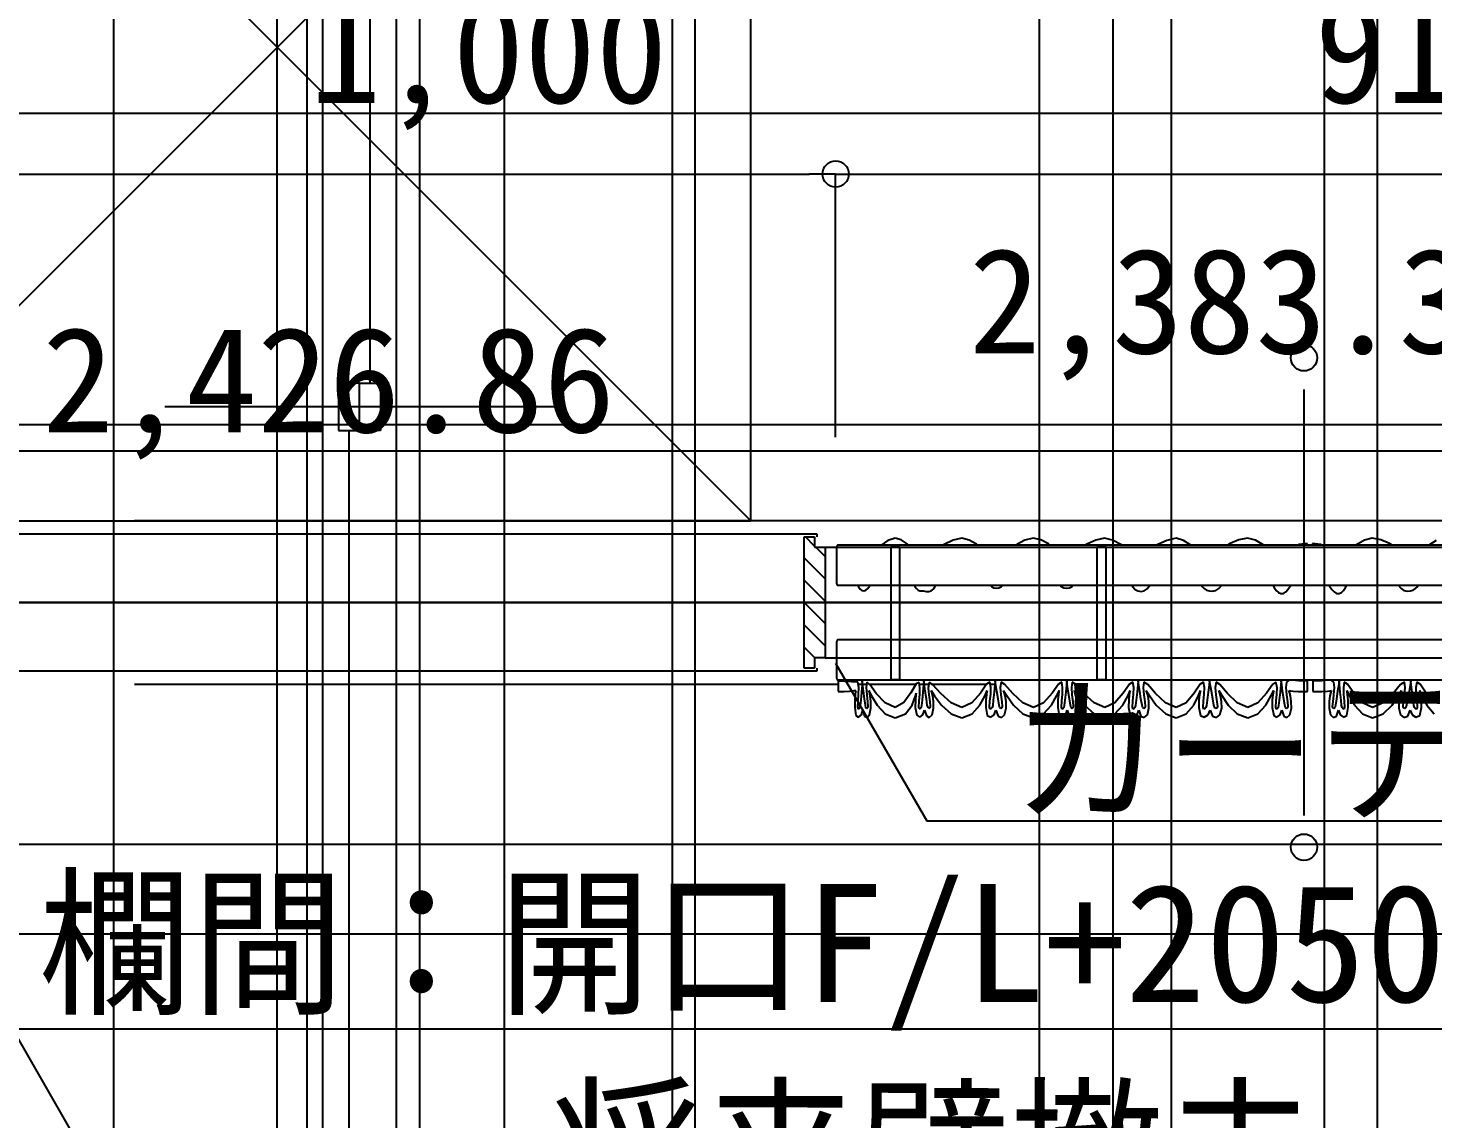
# Model space of a CAD drawing. Header units: metres. Extents: x 10861 to 26950, y 7268 to 22901.
# Drawn here: x 17132 to 18467, y 15064 to 16101 of the extents above; entities that cross this region are included whole.
import ezdxf

# ---------------------------------------------------------------- set-up
doc = ezdxf.new("R2010")
doc.units = ezdxf.units.M

msp = doc.modelspace()

# ---------------------------------------------------------------- linework, layer by layer
at = {"layer": 'GLID'}
for p, q in [((17369.1, 10010), (17369.1, 22205)), ((17369.1, 10010), (17369.1, 22205)), ((17369.1, 10010), (17369.1, 22205)), ((17504.7, 9325), (17504.7, 22205)), ((17504.7, 9325), (17504.7, 22205)), ((17504.7, 9325), (17504.7, 22205)), ((17744.7, 9325), (17744.7, 22205)), ((17744.7, 9325), (17744.7, 22205)), ((17744.7, 9325), (17744.7, 22205)), ((17766.3, 10010), (17766.3, 22205)), ((17766.3, 10010), (17766.3, 22205)), ((17766.3, 10010), (17766.3, 22205)), ((18093.3, 9325), (18093.3, 22205)), ((18093.3, 9325), (18093.3, 22205)), ((18093.3, 9325), (18093.3, 22205)), ((18163.4, 10010), (18163.4, 22205)), ((18163.4, 10010), (18163.4, 22205)), ((18163.4, 10010), (18163.4, 22205)), ((18218.8, 9325), (18218.8, 22205)), ((18218.8, 9325), (18218.8, 22205)), ((18218.8, 9325), (18218.8, 22205)), ((18364.3, 10010), (18364.3, 22205)), ((18364.3, 10010), (18364.3, 22205)), ((18364.3, 10010), (18364.3, 22205)), ((18414.7, 9325), (18414.7, 22205)), ((18414.7, 9325), (18414.7, 22205)), ((18414.7, 9325), (18414.7, 22205)), ((13514.7, 16020), (24358.1, 16020)), ((13514.7, 16020), (24358.1, 16020)), ((13514.7, 16020), (24358.1, 16020)), ((13514.7, 15699), (24358.1, 15699)), ((13514.7, 15699), (24358.1, 15699)), ((13514.7, 15699), (24358.1, 15699)), ((13514.7, 15555), (24358.1, 15555)), ((13514.7, 15555), (24358.1, 15555)), ((13514.7, 15555), (24358.1, 15555)), ((13953.4, 15325.5), (24358.1, 15325.5)), ((13953.4, 15325.5), (24358.1, 15325.5)), ((13953.4, 15325.5), (24358.1, 15325.5)), ((13801.7, 15240.1), (24358.1, 15240.1)), ((13801.7, 15240.1), (24358.1, 15240.1)), ((13801.7, 15240.1), (24358.1, 15240.1))]:
    msp.add_line(p, q, dxfattribs=at)
at = {"layer": 'WALL_NORMAL_1F'}
for p, q in [((17882.2, 15620), (16899.7, 15620)), ((17882.2, 15617.5), (17882.2, 15620)), ((17869.7, 15502.5), (17869.7, 15607.5)), ((16899.7, 15490), (17882.2, 15490)), ((17882.2, 15490), (17882.2, 15492.5))]:
    msp.add_line(p, q, dxfattribs=at)
at = {"layer": 'カタログ部品(室内装飾)_1F'}
for p, q in [((17900.7, 15608.3), (17900.6, 15607.6)), ((17900.6, 15607.6), (17900.6, 15573.1)), ((17900.8, 15608.8), (17900.7, 15608.3)), ((17901.1, 15609.2), (17900.8, 15608.8)), ((17901.5, 15609.4), (17901.1, 15609.2)), ((18797.2, 15609.4), (17901.5, 15609.4)), ((17949.4, 15613.8), (17943, 15609.4)), ((17956.1, 15616), (17949.4, 15613.8)), ((17952.2, 15607.7), (17952.1, 15607.5)), ((17952.1, 15607.5), (17952.1, 15607.2)), ((17952.1, 15607.2), (17952.1, 15483)), ((17952.4, 15607.9), (17952.2, 15607.7)), ((17952.5, 15608), (17952.4, 15607.9)), ((17960.1, 15608), (17952.5, 15608)), ((17961.9, 15614.5), (17956.1, 15616)), ((17960.4, 15608), (17960.1, 15608)), ((17960.5, 15607.9), (17960.4, 15608)), ((17960.7, 15607.7), (17960.5, 15607.9)), ((17960.8, 15607.4), (17960.7, 15607.7)), ((17960.8, 15607), (17960.8, 15607.4)), ((17960.8, 15483), (17960.8, 15607)), ((17967.7, 15610.8), (17961.9, 15614.5)), ((17969.3, 15609.4), (17967.7, 15610.8)), ((18002.8, 15610.2), (18001.6, 15609.4)), ((18011.2, 15614.2), (18002.8, 15610.2)), ((18019.5, 15616), (18011.2, 15614.2)), ((18026.5, 15614.3), (18019.5, 15616)), ((18033.6, 15610.3), (18026.5, 15614.3)), ((18034.7, 15609.4), (18033.6, 15610.3)), ((18071.7, 15610), (18070.9, 15609.4)), ((18079.4, 15614.1), (18071.7, 15610)), ((18087.4, 15616), (18079.4, 15614.1)), ((18094.5, 15614.4), (18087.4, 15616)), ((18101.8, 15610.6), (18094.5, 15614.4)), ((18103.4, 15609.4), (18101.8, 15610.6)), ((18138.4, 15610.4), (18136.7, 15609.4)), ((18146.9, 15614.2), (18138.4, 15610.4)), ((18155.2, 15616), (18146.9, 15614.2)), ((18148, 15607.5), (18147.9, 15607.2)), ((18147.9, 15607.2), (18147.9, 15483)), ((18148.1, 15607.7), (18148, 15607.5)), ((18148.2, 15607.9), (18148.1, 15607.7)), ((18148.4, 15608), (18148.2, 15607.9)), ((18156.2, 15608), (18148.4, 15608)), ((18162.8, 15614.1), (18155.2, 15616)), ((18156.4, 15607.9), (18156.2, 15608)), ((18156.5, 15607.7), (18156.4, 15607.9)), ((18156.6, 15607.5), (18156.5, 15607.7)), ((18156.6, 15607.2), (18156.6, 15607.5)), ((18156.6, 15483), (18156.6, 15607.2)), ((18171.2, 15609.7), (18162.8, 15614.1)), ((18171.7, 15609.4), (18171.2, 15609.7)), ((18205.3, 15609.7), (18204.8, 15609.4)), ((18214.5, 15614), (18205.3, 15609.7)), ((18223.1, 15616), (18214.5, 15614)), ((18230.2, 15614), (18223.1, 15616)), ((18237.3, 15609.4), (18230.2, 15614)), ((18274.6, 15610.9), (18272.1, 15609.4)), ((18282.8, 15614.4), (18274.6, 15610.9)), ((18291, 15616), (18282.8, 15614.4)), ((18298.5, 15614.1), (18291, 15616)), ((18306.6, 15609.4), (18298.5, 15614.1)), ((18340.1, 15610.2), (18338.5, 15609.4)), ((18347.7, 15611), (18340.1, 15610.2)), ((18347.7, 15609.4), (18347.7, 15611)), ((18352.9, 15611), (18352.9, 15609.4)), ((18360.5, 15610.2), (18352.9, 15611)), ((18362.1, 15609.4), (18360.5, 15610.2)), ((18402.1, 15614.1), (18394, 15609.4)), ((18409.6, 15616), (18402.1, 15614.1)), ((18417.8, 15614.4), (18409.6, 15616)), ((18426, 15610.9), (18417.8, 15614.4)), ((18428.5, 15609.4), (18426, 15610.9)), ((18470.4, 15614), (18463.3, 15609.4)), ((17900.6, 15573.1), (17900.7, 15572.4)), ((17900.7, 15572.4), (17900.8, 15571.9)), ((17900.8, 15571.9), (17901.1, 15571.5)), ((17901.1, 15571.5), (17901.5, 15571.4)), ((17901.5, 15571.4), (18797.2, 15571.4)), ((17920.7, 15571.4), (17921.4, 15569.8)), ((17921.4, 15569.8), (17923, 15567.7)), ((17923, 15567.7), (17924.7, 15566.4)), ((17924.7, 15566.4), (17926.6, 15566)), ((17926.6, 15566), (17928.5, 15566.6)), ((17928.5, 15566.6), (17930.2, 15568.3)), ((17930.2, 15568.3), (17931.7, 15570.6)), ((17931.7, 15570.6), (17932.2, 15571.4)), ((17974.5, 15571.4), (17975, 15570.2)), ((17975, 15570.2), (17976.4, 15568.2)), ((17976.4, 15568.2), (17978.1, 15566.8)), ((17978.1, 15566.8), (17979.7, 15566.2)), ((17979.7, 15566.2), (17983.2, 15566)), ((17983.2, 15566), (17985.7, 15565.6)), ((17985.7, 15565.6), (17988.1, 15565.4)), ((17988.1, 15565.4), (17990.6, 15566)), ((17990.6, 15566), (17993, 15568)), ((17993, 15568), (17994.9, 15571.4)), ((18046.6, 15571.4), (18048, 15570)), ((18048, 15570), (18049.9, 15569)), ((18049.9, 15569), (18052.2, 15568.5)), ((18052.2, 15568.5), (18054.7, 15568.8)), ((18054.7, 15568.8), (18057.1, 15569.9)), ((18057.1, 15569.9), (18058.7, 15571.4)), ((18113.1, 15571.4), (18114.1, 15570.3)), ((18114.1, 15570.3), (18116.4, 15569)), ((18116.4, 15569), (18118.9, 15568.5)), ((18118.9, 15568.5), (18121.8, 15568.8)), ((18121.8, 15568.8), (18124.5, 15570.2)), ((18124.5, 15570.2), (18125.6, 15571.4)), ((18181, 15571.4), (18182, 15569.9)), ((18182, 15569.9), (18184.2, 15567.5)), ((18184.2, 15567.5), (18186.8, 15566)), ((18186.8, 15566), (18189.9, 15565.4)), ((18189.9, 15565.4), (18192.8, 15566)), ((18192.8, 15566), (18195.6, 15567.9)), ((18195.6, 15567.9), (18198.2, 15571.4)), ((18247, 15571.4), (18247.8, 15570.3)), ((18247.8, 15570.3), (18250, 15568.2)), ((18250, 15568.2), (18252.2, 15566.8)), ((18252.2, 15566.8), (18254.7, 15566)), ((18254.7, 15566), (18257.9, 15565.7)), ((18257.9, 15565.7), (18260.9, 15566.4)), ((18260.9, 15566.4), (18263.8, 15568.3)), ((18263.8, 15568.3), (18266.5, 15571.4)), ((18315.2, 15571.4), (18316.5, 15569.2)), ((18316.5, 15569.2), (18318.4, 15566.5)), ((18318.4, 15566.5), (18320.4, 15564.5)), ((18320.4, 15564.5), (18322.6, 15563.5)), ((18325.1, 15563.7), (18327.4, 15565.1)), ((18327.4, 15565.1), (18329.5, 15567.4)), ((18329.5, 15567.4), (18331.6, 15570.5)), ((18331.6, 15570.5), (18332.1, 15571.4)), ((18368.6, 15571.4), (18369, 15570.5)), ((18369, 15570.5), (18371.1, 15567.4)), ((18371.1, 15567.4), (18373.3, 15565.1)), ((18373.3, 15565.1), (18375.5, 15563.7)), ((18378, 15563.5), (18380.3, 15564.5)), ((18380.3, 15564.5), (18382.2, 15566.5)), ((18382.2, 15566.5), (18384.1, 15569.2)), ((18384.1, 15569.2), (18385.4, 15571.4)), ((18434.1, 15571.4), (18436.9, 15568.3)), ((18436.9, 15568.3), (18439.7, 15566.4)), ((18439.7, 15566.4), (18442.7, 15565.7)), ((18442.7, 15565.7), (18445.9, 15566)), ((18445.9, 15566), (18448.4, 15566.8)), ((18448.4, 15566.8), (18450.6, 15568.2)), ((18450.6, 15568.2), (18452.8, 15570.3)), ((18452.8, 15570.3), (18453.6, 15571.4)), ((18322.6, 15563.5), (18325.1, 15563.7)), ((18375.5, 15563.7), (18378, 15563.5)), ((17900.7, 15518.3), (17900.6, 15517.6)), ((17900.6, 15517.6), (17900.6, 15483.1)), ((17900.8, 15518.8), (17900.7, 15518.3)), ((17901.1, 15519.2), (17900.8, 15518.8)), ((17901.5, 15519.4), (17901.1, 15519.2)), ((18797.2, 15519.4), (17901.5, 15519.4)), ((17900.6, 15483.1), (17900.7, 15482.4)), ((17900.7, 15482.4), (17900.8, 15481.9)), ((17900.8, 15481.9), (17901.1, 15481.5)), ((17901.1, 15481.5), (17901.5, 15481.4)), ((17901.5, 15481.4), (18797.2, 15481.4)), ((17902.1, 15480.4), (17902.1, 15470.4)), ((17908.5, 15480), (17902.1, 15480.4)), ((17920.9, 15479.2), (17908.5, 15480)), ((17913, 15470.9), (17917.1, 15471.3)), ((17917.1, 15471.3), (17919, 15471.5)), ((17919, 15471.5), (17918.7, 15470.3)), ((17921.7, 15474.1), (17920.9, 15479.2)), ((17921.5, 15467.8), (17921.7, 15474.1)), ((17924.8, 15476.8), (17924.2, 15469.8)), ((17925, 15480.3), (17924.8, 15476.8)), ((17926.2, 15470.9), (17925, 15480.3)), ((17929.3, 15479.3), (17928.7, 15474.1)), ((17928.7, 15474.1), (17929.2, 15467.2)), ((17932.3, 15477), (17929.3, 15479.3)), ((17931.2, 15471.4), (17933.6, 15466.4)), ((17931.7, 15469.8), (17931.2, 15471.4)), ((17938.3, 15468.7), (17932.3, 15477)), ((17952.1, 15483), (17952.1, 15482.6)), ((17952.1, 15482.6), (17952.2, 15482.3)), ((17952.2, 15482.3), (17952.4, 15482.1)), ((17952.4, 15482.1), (17952.5, 15482)), ((17952.5, 15482), (17960.4, 15482)), ((17960.4, 15482), (17960.5, 15482.1)), ((17960.5, 15482.1), (17960.7, 15482.3)), ((17960.7, 15482.3), (17960.8, 15482.6)), ((17960.8, 15482.6), (17960.8, 15483)), ((17976.1, 15477.8), (17971.1, 15469.3)), ((17978.9, 15479.1), (17976.1, 15477.8)), ((17979.8, 15474), (17978.9, 15479.1)), ((17979.6, 15467.8), (17979.8, 15474)), ((17983.6, 15480.2), (17982.6, 15469.8)), ((17984.9, 15470.8), (17983.6, 15480.2)), ((17988.4, 15479.1), (17987.7, 15474)), ((17987.7, 15474), (17988.2, 15467.2)), ((17992.1, 15476.9), (17988.4, 15479.1)), ((17991, 15469.8), (17990.5, 15471.4)), ((17990.5, 15471.4), (17993.7, 15466.4)), ((17999.6, 15468.6), (17992.1, 15476.9)), ((18043.1, 15477.3), (18037.2, 15468.9)), ((18041.7, 15466.5), (18043.8, 15471.5)), ((18046.2, 15479.2), (18043.1, 15477.3)), ((18043.8, 15471.5), (18043.5, 15470.3)), ((18047.2, 15474.1), (18046.2, 15479.2)), ((18047, 15467.8), (18047.2, 15474.1)), ((18051.1, 15476.8), (18050.3, 15469.8)), ((18051.4, 15480.3), (18051.1, 15476.8)), ((18052.9, 15470.9), (18051.4, 15480.3)), ((18056.9, 15479.3), (18056.1, 15474.1)), ((18056.1, 15474.1), (18056.7, 15467.2)), ((18060.5, 15477), (18056.9, 15479.3)), ((18059.8, 15469.8), (18059.2, 15471.4)), ((18059.2, 15471.4), (18062.2, 15466.5)), ((18067.9, 15468.7), (18060.5, 15477)), ((18111.4, 15477.3), (18105.4, 15468.9)), ((18110, 15466.5), (18112.3, 15471.5)), ((18114.5, 15479.2), (18111.4, 15477.3)), ((18112.3, 15471.5), (18111.9, 15470.3)), ((18115.4, 15474.1), (18114.5, 15479.2)), ((18115.2, 15467.8), (18115.4, 15474.1)), ((18119, 15476.8), (18118.3, 15469.8)), ((18119.3, 15480.3), (18119, 15476.8)), ((18119.8, 15477.2), (18119.3, 15480.3)), ((18120.7, 15470.9), (18119.8, 15477.2)), ((18124.4, 15479.3), (18123.7, 15474.1)), ((18123.7, 15474.1), (18124.2, 15467.2)), ((18128, 15477), (18124.4, 15479.3)), ((18127.1, 15469.8), (18126.6, 15471.4)), ((18126.6, 15471.4), (18129.7, 15466.5)), ((18135.5, 15468.7), (18128, 15477)), ((18147.9, 15483), (18148, 15482.6)), ((18148, 15482.6), (18148.1, 15482.3)), ((18148.1, 15482.3), (18148.2, 15482.1)), ((18148.2, 15482.1), (18148.4, 15482)), ((18148.4, 15482), (18156.2, 15482)), ((18156.2, 15482), (18156.4, 15482.1)), ((18156.4, 15482.1), (18156.5, 15482.3)), ((18156.5, 15482.3), (18156.6, 15482.6)), ((18156.6, 15482.6), (18156.6, 15483)), ((18178.9, 15477.3), (18173, 15468.9)), ((18177.5, 15466.5), (18179.6, 15471.5)), ((18182, 15479.2), (18178.9, 15477.3)), ((18179.6, 15471.5), (18179.3, 15470.3)), ((18183, 15474.1), (18182, 15479.2)), ((18182.7, 15467.8), (18183, 15474.1)), ((18186.8, 15476.8), (18186.1, 15469.8)), ((18187.2, 15480.3), (18186.8, 15476.8)), ((18188.7, 15470.9), (18187.2, 15480.3)), ((18192.6, 15479.3), (18191.8, 15474.1)), ((18191.8, 15474.1), (18192.4, 15467.2)), ((18196.2, 15477), (18192.6, 15479.3)), ((18195.5, 15469.8), (18194.9, 15471.4)), ((18194.9, 15471.4), (18197.9, 15466.5)), ((18203.6, 15468.7), (18196.2, 15477)), ((18246.1, 15477.3), (18240.5, 15468.9)), ((18244.5, 15466.5), (18246.5, 15471.5)), ((18249.2, 15479.2), (18246.1, 15477.3)), ((18246.5, 15471.5), (18246.1, 15470.3)), ((18250.3, 15474.1), (18249.2, 15479.2)), ((18250, 15467.8), (18250.3, 15474.1)), ((18254.6, 15476.8), (18253.8, 15469.8)), ((18255, 15480.3), (18254.6, 15476.8)), ((18256.7, 15470.9), (18255, 15480.3)), ((18261.1, 15479.3), (18260.2, 15474.1)), ((18260.2, 15474.1), (18260.9, 15467.2)), ((18264.7, 15477), (18261.1, 15479.3)), ((18263.7, 15471.4), (18266.6, 15466.5)), ((18264.3, 15469.8), (18263.7, 15471.4)), ((18271.9, 15468.7), (18264.7, 15477)), ((18315.1, 15477.3), (18309, 15468.9)), ((18313.6, 15466.5), (18315.9, 15471.5)), ((18318.1, 15479.2), (18315.1, 15477.3)), ((18315.9, 15471.5), (18315.6, 15470.3)), ((18319.1, 15474.1), (18318.1, 15479.2)), ((18318.8, 15467.8), (18319.1, 15474.1)), ((18322.7, 15476.8), (18322, 15469.8)), ((18323, 15480.3), (18322.7, 15476.8)), ((18323.5, 15477.2), (18323, 15480.3)), ((18324.4, 15470.9), (18323.5, 15477.2)), ((18328.1, 15479.3), (18327.4, 15474.1)), ((18327.4, 15474.1), (18328, 15467.2)), ((18330, 15481), (18328.1, 15479.3)), ((18333.6, 15481.2), (18330, 15481)), ((18330.9, 15469.8), (18330.3, 15471.4)), ((18330.3, 15471.4), (18331.5, 15471.2)), ((18331.5, 15471.2), (18334.3, 15470.8)), ((18339.5, 15480.7), (18333.6, 15481.2)), ((18348, 15480.4), (18339.5, 15480.7)), ((18348, 15470.4), (18348, 15480.4)), ((18361.7, 15480.7), (18353.2, 15480.4)), ((18353.2, 15480.4), (18353.2, 15470.4)), ((18367.5, 15481.2), (18361.7, 15480.7)), ((18366.9, 15470.8), (18369.7, 15471.2)), ((18371.1, 15481), (18367.5, 15481.2)), ((18369.7, 15471.2), (18370.8, 15471.4)), ((18370.8, 15471.4), (18370.3, 15469.8)), ((18373, 15479.3), (18371.1, 15481)), ((18373.8, 15474.1), (18373, 15479.3)), ((18373.2, 15467.2), (18373.8, 15474.1)), ((18377.7, 15477.2), (18376.7, 15470.9)), ((18378.1, 15480.3), (18377.7, 15477.2)), ((18378.5, 15476.8), (18378.1, 15480.3)), ((18379.2, 15469.8), (18378.5, 15476.8)), ((18383, 15479.2), (18382.1, 15474.1)), ((18382.1, 15474.1), (18382.3, 15467.8)), ((18386.1, 15477.3), (18383, 15479.2)), ((18385.3, 15471.5), (18387.5, 15466.5)), ((18385.6, 15470.3), (18385.3, 15471.5)), ((18392.1, 15468.9), (18386.1, 15477.3)), ((18436.4, 15477), (18429.3, 15468.7)), ((18434.6, 15466.5), (18437.5, 15471.4)), ((18440.1, 15479.3), (18436.4, 15477)), ((18437.5, 15471.4), (18436.8, 15469.8)), ((18440.9, 15474.1), (18440.1, 15479.3)), ((18440.3, 15467.2), (18440.9, 15474.1)), ((18446.1, 15480.3), (18444.5, 15470.9)), ((18446.6, 15476.8), (18446.1, 15480.3)), ((18447.4, 15469.8), (18446.6, 15476.8)), ((18452, 15479.2), (18450.9, 15474.1)), ((18450.9, 15474.1), (18451.1, 15467.8)), ((18455, 15477.3), (18452, 15479.2)), ((18455, 15470.3), (18454.6, 15471.5)), ((18454.6, 15471.5), (18456.6, 15466.5)), ((18460.7, 15468.9), (18455, 15477.3)), ((17902.1, 15470.4), (17907.7, 15470.5)), ((17907.7, 15470.5), (17913, 15470.9)), ((17917.9, 15462.3), (17917.8, 15455.1)), ((17918.3, 15467.3), (17917.9, 15462.3)), ((17918.7, 15470.3), (17918.3, 15467.3)), ((17920.7, 15455.6), (17921, 15461.3)), ((17921, 15461.3), (17921.5, 15467.8)), ((17923.5, 15462.3), (17923, 15457.1)), ((17924.2, 15469.8), (17923.5, 15462.3)), ((17927.1, 15463.6), (17926.2, 15470.9)), ((17927.9, 15457.4), (17927.1, 15463.6)), ((17929.2, 15467.2), (17930, 15460.6)), ((17930, 15460.6), (17930.3, 15456.1)), ((17932.4, 15466.2), (17931.7, 15469.8)), ((17933.1, 15461), (17932.4, 15466.2)), ((17933.2, 15454.6), (17933.1, 15461)), ((17933.6, 15466.4), (17939, 15457.6)), ((17946.7, 15459.6), (17938.3, 15468.7)), ((17939, 15457.6), (17946.8, 15449.1)), ((17956.4, 15455.4), (17946.7, 15459.6)), ((17964.4, 15459.9), (17956.4, 15455.4)), ((17971.1, 15469.3), (17964.4, 15459.9)), ((17972.4, 15457.5), (17975.7, 15466.3)), ((17975.5, 15462.4), (17975.4, 15455.1)), ((17976, 15467.3), (17975.5, 15462.4)), ((17975.7, 15466.3), (17976.2, 15468.8)), ((17976.2, 15468.8), (17976, 15467.3)), ((17978.7, 15455.7), (17979, 15461.3)), ((17979, 15461.3), (17979.6, 15467.8)), ((17981.9, 15462.3), (17981.3, 15457.1)), ((17982.6, 15469.8), (17981.9, 15462.3)), ((17986, 15463.6), (17984.9, 15470.8)), ((17986.8, 15457.4), (17986, 15463.6)), ((17988.2, 15467.2), (17989.1, 15460.6)), ((17989.1, 15460.6), (17989.5, 15456.2)), ((17991.9, 15466.2), (17991, 15469.8)), ((17992.6, 15461), (17991.9, 15466.2)), ((17992.8, 15454.7), (17992.6, 15461)), ((17993.7, 15466.4), (18000.4, 15457.6)), ((18009.4, 15459.6), (17999.6, 15468.6)), ((18000.4, 15457.6), (18009.5, 15449.1)), ((18019.7, 15455.4), (18009.4, 15459.6)), ((18029.2, 15459.7), (18019.7, 15455.4)), ((18037.2, 15468.9), (18029.2, 15459.7)), ((18029.3, 15449.1), (18036.7, 15457.6)), ((18036.7, 15457.6), (18041.7, 15466.5)), ((18042.4, 15462.4), (18042.3, 15455.1)), ((18042.9, 15467.3), (18042.4, 15462.4)), ((18043.5, 15470.3), (18042.9, 15467.3)), ((18046, 15455.6), (18046.3, 15461.3)), ((18046.3, 15461.3), (18047, 15467.8)), ((18049.5, 15462.3), (18048.9, 15457.1)), ((18050.3, 15469.8), (18049.5, 15462.3)), ((18054.1, 15463.6), (18052.9, 15470.9)), ((18055.1, 15457.4), (18054.1, 15463.6)), ((18056.7, 15467.2), (18057.6, 15460.6)), ((18057.6, 15460.6), (18058, 15456.1)), ((18060.7, 15466.2), (18059.8, 15469.8)), ((18061.6, 15461), (18060.7, 15466.2)), ((18061.7, 15454.6), (18061.6, 15461)), ((18062.2, 15466.5), (18068.7, 15457.6)), ((18077.4, 15459.6), (18067.9, 15468.7)), ((18068.7, 15457.6), (18077.5, 15449.1)), ((18087.6, 15455.4), (18077.4, 15459.6)), ((18097.2, 15459.7), (18087.6, 15455.4)), ((18105.4, 15468.9), (18097.2, 15459.7)), ((18097.2, 15449.1), (18104.8, 15457.6)), ((18104.8, 15457.6), (18110, 15466.5)), ((18110.9, 15462.4), (18110.8, 15455.1)), ((18111.3, 15467.3), (18110.9, 15462.4)), ((18111.9, 15470.3), (18111.3, 15467.3)), ((18114.2, 15455.6), (18114.5, 15461.3)), ((18114.5, 15461.3), (18115.2, 15467.8)), ((18117.5, 15462.3), (18116.9, 15457.1)), ((18118.3, 15469.8), (18117.5, 15462.3)), ((18121.8, 15463.6), (18120.7, 15470.9)), ((18122.7, 15457.4), (18121.8, 15463.6)), ((18124.2, 15467.2), (18125.1, 15460.6)), ((18125.1, 15460.6), (18125.5, 15456.1)), ((18128, 15466.2), (18127.1, 15469.8)), ((18128.8, 15461), (18128, 15466.2)), ((18128.9, 15454.6), (18128.8, 15461)), ((18129.7, 15466.5), (18136.3, 15457.6)), ((18145.2, 15459.6), (18135.5, 15468.7)), ((18136.3, 15457.6), (18145.4, 15449.1)), ((18155.5, 15455.4), (18145.2, 15459.6)), ((18165, 15459.7), (18155.5, 15455.4)), ((18173, 15468.9), (18165, 15459.7)), ((18165, 15449.1), (18172.5, 15457.6)), ((18172.5, 15457.6), (18177.5, 15466.5)), ((18178.2, 15462.4), (18178.1, 15455.1)), ((18178.7, 15467.3), (18178.2, 15462.4)), ((18179.3, 15470.3), (18178.7, 15467.3)), ((18181.7, 15455.6), (18182.1, 15461.3)), ((18182.1, 15461.3), (18182.7, 15467.8)), ((18185.3, 15462.3), (18184.6, 15457.1)), ((18186.1, 15469.8), (18185.3, 15462.3)), ((18189.8, 15463.6), (18188.7, 15470.9)), ((18190.8, 15457.4), (18189.8, 15463.6)), ((18192.4, 15467.2), (18193.4, 15460.6)), ((18193.4, 15460.6), (18193.8, 15456.1)), ((18196.5, 15466.2), (18195.5, 15469.8)), ((18197.3, 15461), (18196.5, 15466.2)), ((18197.4, 15454.6), (18197.3, 15461)), ((18197.9, 15466.5), (18204.4, 15457.6)), ((18213.2, 15459.6), (18203.6, 15468.7)), ((18204.4, 15457.6), (18213.3, 15449.1)), ((18223.4, 15455.4), (18213.2, 15459.6)), ((18232.7, 15459.7), (18223.4, 15455.4)), ((18240.5, 15468.9), (18232.7, 15459.7)), ((18232.8, 15449.1), (18239.9, 15457.6)), ((18239.9, 15457.6), (18244.5, 15466.5)), ((18244.9, 15462.4), (18244.8, 15455.1)), ((18245.5, 15467.3), (18244.9, 15462.4)), ((18246.1, 15470.3), (18245.5, 15467.3)), ((18248.9, 15455.6), (18249.3, 15461.3)), ((18249.3, 15461.3), (18250, 15467.8)), ((18252.8, 15462.3), (18252.1, 15457.1)), ((18253.8, 15469.8), (18252.8, 15462.3)), ((18258, 15463.6), (18256.7, 15470.9)), ((18259.1, 15457.4), (18258, 15463.6)), ((18260.9, 15467.2), (18261.9, 15460.6)), ((18261.9, 15460.6), (18262.4, 15456.1)), ((18265.4, 15466.2), (18264.3, 15469.8)), ((18266.4, 15461), (18265.4, 15466.2)), ((18266.5, 15454.6), (18266.4, 15461)), ((18266.6, 15466.5), (18272.8, 15457.6)), ((18281.2, 15459.6), (18271.9, 15468.7)), ((18272.8, 15457.6), (18281.3, 15449.1)), ((18291.3, 15455.4), (18281.2, 15459.6)), ((18300.8, 15459.7), (18291.3, 15455.4)), ((18309, 15468.9), (18300.8, 15459.7)), ((18300.9, 15449.1), (18308.5, 15457.6)), ((18308.5, 15457.6), (18313.6, 15466.5)), ((18314.5, 15462.4), (18314.4, 15455.1)), ((18315, 15467.3), (18314.5, 15462.4)), ((18315.6, 15470.3), (18315, 15467.3)), ((18317.9, 15455.6), (18318.2, 15461.3)), ((18318.2, 15461.3), (18318.8, 15467.8)), ((18321.2, 15462.3), (18320.6, 15457.1)), ((18322, 15469.8), (18321.2, 15462.3)), ((18325.5, 15463.6), (18324.4, 15470.9)), ((18326.5, 15457.4), (18325.5, 15463.6)), ((18328, 15467.2), (18328.9, 15460.6)), ((18328.9, 15460.6), (18329.3, 15456.1)), ((18331.8, 15466.2), (18330.9, 15469.8)), ((18332.6, 15461), (18331.8, 15466.2)), ((18332.7, 15454.6), (18332.6, 15461)), ((18334.3, 15470.8), (18339.5, 15470.5)), ((18339.5, 15470.5), (18348, 15470.4)), ((18353.2, 15470.4), (18361.6, 15470.5)), ((18361.6, 15470.5), (18366.9, 15470.8)), ((18368.6, 15461), (18368.5, 15454.6)), ((18369.4, 15466.2), (18368.6, 15461)), ((18370.3, 15469.8), (18369.4, 15466.2)), ((18371.9, 15456.1), (18372.3, 15460.6)), ((18372.3, 15460.6), (18373.2, 15467.2)), ((18375.6, 15463.6), (18374.7, 15457.4)), ((18376.7, 15470.9), (18375.6, 15463.6)), ((18380, 15462.3), (18379.2, 15469.8)), ((18380.5, 15457.1), (18380, 15462.3)), ((18382.3, 15467.8), (18383, 15461.3)), ((18383, 15461.3), (18383.3, 15455.6)), ((18386.2, 15467.3), (18385.6, 15470.3)), ((18386.6, 15462.4), (18386.2, 15467.3)), ((18386.8, 15455.1), (18386.6, 15462.4)), ((18387.5, 15466.5), (18392.7, 15457.6)), ((18400.3, 15459.7), (18392.1, 15468.9)), ((18392.7, 15457.6), (18400.3, 15449.1)), ((18409.9, 15455.4), (18400.3, 15459.7)), ((18420, 15459.6), (18409.9, 15455.4)), ((18419.8, 15449.1), (18428.4, 15457.6)), ((18429.3, 15468.7), (18420, 15459.6)), ((18428.4, 15457.6), (18434.6, 15466.5)), ((18434.8, 15461), (18434.7, 15454.6)), ((18435.7, 15466.2), (18434.8, 15461)), ((18436.8, 15469.8), (18435.7, 15466.2)), ((18438.8, 15456.1), (18439.2, 15460.6)), ((18439.2, 15460.6), (18440.3, 15467.2)), ((18443.2, 15463.6), (18442.1, 15457.4)), ((18444.5, 15470.9), (18443.2, 15463.6)), ((18448.3, 15462.3), (18447.4, 15469.8)), ((18449, 15457.1), (18448.3, 15462.3)), ((18451.1, 15467.8), (18451.9, 15461.3)), ((18451.9, 15461.3), (18452.3, 15455.6)), ((18455.7, 15467.3), (18455, 15470.3)), ((18456.3, 15462.4), (18455.7, 15467.3)), ((18456.4, 15455.1), (18456.3, 15462.4)), ((18456.6, 15466.5), (18461.3, 15457.6)), ((18468.4, 15459.7), (18460.7, 15468.9)), ((18461.3, 15457.6), (18468.4, 15449.1)), ((17917.8, 15455.1), (17919, 15447.7)), ((17919, 15447.7), (17921.5, 15445.9)), ((17921.1, 15453.8), (17920.7, 15455.6)), ((17921.8, 15453.9), (17921.1, 15453.8)), ((17921.5, 15445.9), (17924.2, 15448.3)), ((17922.5, 15455.2), (17921.8, 15453.9)), ((17923, 15457.1), (17922.5, 15455.2)), ((17924.2, 15448.3), (17925.5, 15452.6)), ((17925.5, 15452.6), (17927.1, 15447.1)), ((17927.1, 15447.1), (17929.6, 15445.6)), ((17928.5, 15455), (17927.9, 15457.4)), ((17929.3, 15454.2), (17928.5, 15455)), ((17929.9, 15454.7), (17929.3, 15454.2)), ((17929.6, 15445.6), (17932, 15448.3)), ((17930.3, 15456.1), (17929.9, 15454.7)), ((17932, 15448.3), (17933.2, 15454.6)), ((17946.8, 15449.1), (17956.4, 15445.4)), ((17956.4, 15445.4), (17966.2, 15449.1)), ((17966.2, 15449.1), (17972.4, 15457.5)), ((17975.4, 15455.1), (17976.8, 15447.9)), ((17976.8, 15447.9), (17979.6, 15446)), ((17979.1, 15453.9), (17978.7, 15455.7)), ((17979.9, 15454), (17979.1, 15453.9)), ((17979.6, 15446), (17982.6, 15448.4)), ((17980.8, 15455.3), (17979.9, 15454)), ((17981.3, 15457.1), (17980.8, 15455.3)), ((17982.6, 15448.4), (17984.1, 15452.7)), ((17984.1, 15452.7), (17985.9, 15447.2)), ((17985.9, 15447.2), (17988.7, 15445.7)), ((17987.5, 15455.1), (17986.8, 15457.4)), ((17988.4, 15454.3), (17987.5, 15455.1)), ((17989.1, 15454.7), (17988.4, 15454.3)), ((17988.7, 15445.7), (17991.4, 15448.4)), ((17989.5, 15456.2), (17989.1, 15454.7)), ((17991.4, 15448.4), (17992.8, 15454.7)), ((18009.5, 15449.1), (18019.7, 15445.4)), ((18019.7, 15445.4), (18029.3, 15449.1)), ((18042.3, 15455.1), (18043.8, 15447.7)), ((18043.8, 15447.7), (18047, 15445.9)), ((18046.4, 15453.8), (18046, 15455.6)), ((18047.3, 15453.9), (18046.4, 15453.8)), ((18047, 15445.9), (18050.3, 15448.3)), ((18048.3, 15455.2), (18047.3, 15453.9)), ((18048.9, 15457.1), (18048.3, 15455.2)), ((18050.3, 15448.3), (18051.9, 15452.6)), ((18051.9, 15452.6), (18054, 15447.1)), ((18054, 15447.1), (18057.2, 15445.6)), ((18055.8, 15455), (18055.1, 15457.4)), ((18056.8, 15454.2), (18055.8, 15455)), ((18057.6, 15454.7), (18056.8, 15454.2)), ((18057.2, 15445.6), (18060.1, 15448.3)), ((18058, 15456.1), (18057.6, 15454.7)), ((18060.1, 15448.3), (18061.7, 15454.6)), ((18077.5, 15449.1), (18087.6, 15445.4)), ((18087.6, 15445.4), (18097.2, 15449.1)), ((18110.8, 15455.1), (18112.2, 15447.7)), ((18112.2, 15447.7), (18115.2, 15445.9)), ((18114.6, 15453.8), (18114.2, 15455.6)), ((18115.5, 15453.9), (18114.6, 15453.8)), ((18115.2, 15445.9), (18118.3, 15448.3)), ((18116.4, 15455.2), (18115.5, 15453.9)), ((18116.9, 15457.1), (18116.4, 15455.2)), ((18118.3, 15448.3), (18119.8, 15452.6)), ((18119.8, 15452.6), (18121.7, 15447.1)), ((18121.7, 15447.1), (18124.7, 15445.6)), ((18123.4, 15455), (18122.7, 15457.4)), ((18124.3, 15454.2), (18123.4, 15455)), ((18125.1, 15454.7), (18124.3, 15454.2)), ((18124.7, 15445.6), (18127.5, 15448.3)), ((18125.5, 15456.1), (18125.1, 15454.7)), ((18127.5, 15448.3), (18128.9, 15454.6)), ((18145.4, 15449.1), (18155.5, 15445.4)), ((18155.5, 15445.4), (18165, 15449.1)), ((18178.1, 15455.1), (18179.6, 15447.7)), ((18179.6, 15447.7), (18182.8, 15445.9)), ((18182.2, 15453.8), (18181.7, 15455.6)), ((18183.1, 15453.9), (18182.2, 15453.8)), ((18182.8, 15445.9), (18186.1, 15448.3)), ((18184.1, 15455.2), (18183.1, 15453.9)), ((18184.6, 15457.1), (18184.1, 15455.2)), ((18186.1, 15448.3), (18187.7, 15452.6)), ((18187.7, 15452.6), (18189.7, 15447.1)), ((18189.7, 15447.1), (18192.9, 15445.6)), ((18191.6, 15455), (18190.8, 15457.4)), ((18192.5, 15454.2), (18191.6, 15455)), ((18193.4, 15454.7), (18192.5, 15454.2)), ((18192.9, 15445.6), (18195.9, 15448.3)), ((18193.8, 15456.1), (18193.4, 15454.7)), ((18195.9, 15448.3), (18197.4, 15454.6)), ((18213.3, 15449.1), (18223.4, 15445.4)), ((18223.4, 15445.4), (18232.8, 15449.1)), ((18244.8, 15455.1), (18246.5, 15447.7)), ((18246.5, 15447.7), (18250, 15445.9)), ((18249.4, 15453.8), (18248.9, 15455.6)), ((18250.4, 15453.9), (18249.4, 15453.8)), ((18250, 15445.9), (18253.8, 15448.3)), ((18251.5, 15455.2), (18250.4, 15453.9)), ((18252.1, 15457.1), (18251.5, 15455.2)), ((18253.8, 15448.3), (18255.6, 15452.6)), ((18255.6, 15452.6), (18257.9, 15447.1)), ((18257.9, 15447.1), (18261.5, 15445.6)), ((18259.9, 15455), (18259.1, 15457.4)), ((18261, 15454.2), (18259.9, 15455)), ((18261.9, 15454.7), (18261, 15454.2)), ((18261.5, 15445.6), (18264.8, 15448.3)), ((18262.4, 15456.1), (18261.9, 15454.7)), ((18264.8, 15448.3), (18266.5, 15454.6)), ((18281.3, 15449.1), (18291.3, 15445.4)), ((18291.3, 15445.4), (18300.9, 15449.1)), ((18314.4, 15455.1), (18315.9, 15447.7)), ((18315.9, 15447.7), (18318.9, 15445.9)), ((18318.3, 15453.8), (18317.9, 15455.6)), ((18319.2, 15453.9), (18318.3, 15453.8)), ((18318.9, 15445.9), (18322, 15448.3)), ((18320.1, 15455.2), (18319.2, 15453.9)), ((18320.6, 15457.1), (18320.1, 15455.2)), ((18322, 15448.3), (18323.5, 15452.6)), ((18323.5, 15452.6), (18325.4, 15447.1)), ((18325.4, 15447.1), (18328.4, 15445.6)), ((18327.2, 15455), (18326.5, 15457.4)), ((18328.1, 15454.2), (18327.2, 15455)), ((18328.9, 15454.7), (18328.1, 15454.2)), ((18328.4, 15445.6), (18331.2, 15448.3)), ((18329.3, 15456.1), (18328.9, 15454.7)), ((18331.2, 15448.3), (18332.7, 15454.6)), ((18368.5, 15454.6), (18369.9, 15448.3)), ((18369.9, 15448.3), (18372.7, 15445.6)), ((18372.3, 15454.7), (18371.9, 15456.1)), ((18373.1, 15454.2), (18372.3, 15454.7)), ((18372.7, 15445.6), (18375.7, 15447.1)), ((18374, 15455), (18373.1, 15454.2)), ((18374.7, 15457.4), (18374, 15455)), ((18375.7, 15447.1), (18377.6, 15452.6)), ((18377.6, 15452.6), (18379.2, 15448.3)), ((18379.2, 15448.3), (18382.3, 15445.9)), ((18381.1, 15455.2), (18380.5, 15457.1)), ((18382, 15453.9), (18381.1, 15455.2)), ((18382.9, 15453.8), (18382, 15453.9)), ((18382.3, 15445.9), (18385.3, 15447.7)), ((18383.3, 15455.6), (18382.9, 15453.8)), ((18385.3, 15447.7), (18386.8, 15455.1)), ((18400.3, 15449.1), (18409.9, 15445.4)), ((18409.9, 15445.4), (18419.8, 15449.1)), ((18434.7, 15454.6), (18436.4, 15448.3)), ((18436.4, 15448.3), (18439.7, 15445.6)), ((18439.2, 15454.7), (18438.8, 15456.1)), ((18440.2, 15454.2), (18439.2, 15454.7)), ((18439.7, 15445.6), (18443.3, 15447.1)), ((18441.2, 15455), (18440.2, 15454.2)), ((18442.1, 15457.4), (18441.2, 15455)), ((18443.3, 15447.1), (18445.6, 15452.6)), ((18445.6, 15452.6), (18447.4, 15448.3)), ((18447.4, 15448.3), (18451.1, 15445.9)), ((18449.7, 15455.2), (18449, 15457.1)), ((18450.7, 15453.9), (18449.7, 15455.2)), ((18451.8, 15453.8), (18450.7, 15453.9)), ((18451.1, 15445.9), (18454.7, 15447.7)), ((18452.3, 15455.6), (18451.8, 15453.8)), ((18454.7, 15447.7), (18456.4, 15455.1))]:
    msp.add_line(p, q, dxfattribs=at)
at = {"layer": 'データ 001_1F'}
for p, q in [((17213.4, 16905), (17213.4, 14528.1)), ((16919.1, 16532.6), (17819.1, 15632.6)), ((16919.1, 15632.6), (17819.1, 16532.6)), ((17819.1, 15632.6), (17819.1, 16532.6)), ((16924.7, 15962.1), (17874.7, 15962.1)), ((17899.7, 15962.1), (17874.7, 15962.1)), ((17899.7, 15712.1), (17899.7, 15962.1)), ((17899.7, 15962.1), (17899.7, 15962.1)), ((17899.7, 15712.1), (17899.7, 15962.1)), ((17899.7, 15962.1), (17924.7, 15962.1)), ((17924.7, 15962.1), (18784.7, 15962.1)), ((16859.7, 15724.1), (19193.1, 15724.1)), ((17899.7, 15712.1), (17899.7, 15712.1)), ((17899.7, 15712.1), (17899.7, 15712.1)), ((16919.1, 15632.6), (17819.1, 15632.6)), ((26390, 15555), (11602.5, 15555)), ((16887.2, 15550), (17232.7, 14949.5)), ((17899.7, 15497.5), (17986.3, 15347.5)), ((17986.3, 15347.5), (18723.1, 15347.5)), ((17118.1, 15150), (18934.6, 15150))]:
    msp.add_line(p, q, dxfattribs=at)
msp.add_circle((17899.7, 15962.1), 12.5, dxfattribs=at)
msp.add_circle((17899.7, 15962.1), 12.5, dxfattribs=at)
at = {"layer": 'データ 001_2F'}
for p, q in [((17504.7, 10826.2), (17504.7, 21845)), ((17213.4, 16905), (17213.4, 14528.1))]:
    msp.add_line(p, q, dxfattribs=at)
at = {"layer": 'データ 001_3F'}
msp.add_line((17504.7, 14503.1), (17504.7, 16930), dxfattribs=at)
at = {"layer": '建具(木製戸)_1F'}
for p, q in [((18344.7, 15757.5), (18344.7, 15352.5)), ((17869.7, 15607.5), (17869.7, 15617.5)), ((17869.7, 15617.5), (17879.7, 15617.5)), ((17869.7, 15502.5), (17869.7, 15607.5)), ((17879.7, 15608.6), (17870.9, 15617.5)), ((17879.7, 15617.5), (17879.7, 15607.5)), ((17879.7, 15607.5), (17889.7, 15607.5)), ((17889.7, 15598.6), (17880.9, 15607.5)), ((17889.7, 15607.5), (17889.7, 15502.5)), ((17889.7, 15607.5), (18799.7, 15607.5)), ((17889.7, 15577.4), (17869.7, 15597.4)), ((17889.7, 15556.2), (17869.7, 15576.2)), ((17889.7, 15535), (17869.7, 15555)), ((17889.7, 15513.8), (17869.7, 15533.8)), ((17879.8, 15502.5), (17869.7, 15512.6)), ((17869.7, 15492.5), (17869.7, 15502.5)), ((17889.7, 15502.5), (17879.7, 15502.5)), ((17879.7, 15502.5), (17879.7, 15492.5)), ((17889.7, 15502.5), (18799.7, 15502.5)), ((17879.7, 15492.5), (17869.7, 15492.5))]:
    msp.add_line(p, q, dxfattribs=at)
for centre in [(18344.7, 15787.5), (18344.7, 15322.5)]:
    msp.add_circle(centre, 12.5, dxfattribs=at)
at = {"layer": '建具(金属窓)_2F'}
for p, q in [((17397.2, 16585.8), (17397.2, 14895.8)), ((17412.2, 16565.8), (17412.2, 14915.8)), ((17482.2, 16565.8), (17482.2, 14915.8)), ((17584.7, 16565.8), (17584.7, 14915.8)), ((17457.2, 16520.8), (17457.2, 15763.3)), ((17427.2, 15763.3), (17427.2, 15718.3)), ((17447.2, 15763.3), (17427.2, 15763.3)), ((17447.2, 15718.3), (17447.2, 15763.3)), ((17447.2, 15763.3), (17467.2, 15763.3)), ((17447.2, 15718.3), (17447.2, 15763.3)), ((17467.2, 15763.3), (17467.2, 15718.3)), ((17632.2, 15740.8), (17262.2, 15740.8)), ((17427.2, 15718.3), (17447.2, 15718.3)), ((17437.2, 15718.3), (17437.2, 14960.8)), ((17467.2, 15718.3), (17447.2, 15718.3))]:
    msp.add_line(p, q, dxfattribs=at)
at = {"layer": '水平面_1F'}
for p, q in [((19172.7, 15632.5), (17233.4, 15632.5)), ((17233.4, 15477.5), (17902.1, 15477.5)), ((17921.2, 15477.5), (17924.8, 15477.5)), ((17925.4, 15477.5), (17929.1, 15477.5)), ((17931.6, 15477.5), (17975.9, 15477.5)), ((17979.2, 15477.5), (17983.3, 15477.5)), ((17984, 15477.5), (17988.2, 15477.5)), ((17991.1, 15477.5), (18043.5, 15477.5)), ((18046.5, 15477.5), (18051.1, 15477.5)), ((18051.9, 15477.5), (18052, 15477.5))]:
    msp.add_line(p, q, dxfattribs=at)

# ---------------------------------------------------------------- texts
at = {"layer": 'データ 001_1F'}
for s, p in [('1,000', (17399.7, 16029.6)), ('910', (18354.7, 16029.6)), ('2,383.36', (18026.4, 15791.6)), ('2,426.86', (17145.9, 15716.6))]:
    msp.add_text(s, height=100, dxfattribs=at).set_placement(p)
for s, rotation, p in [('カーテン', 0, (18065.7, 15358.2)), ('欄間：開口F/L+2050～天井まで', 0, (17142, 15175.5)), ('将来壁撤去\u3000柱無', -0.0899, (17628.7, 14976.6))]:
    msp.add_text(s, height=112, rotation=rotation, dxfattribs=at).set_placement(p)
at = {"layer": 'データ 001_2F'}
msp.add_text('2,426.86', height=100, dxfattribs=at).set_placement((17145.9, 15716.6))

doc.saveas('drawing.dxf')
